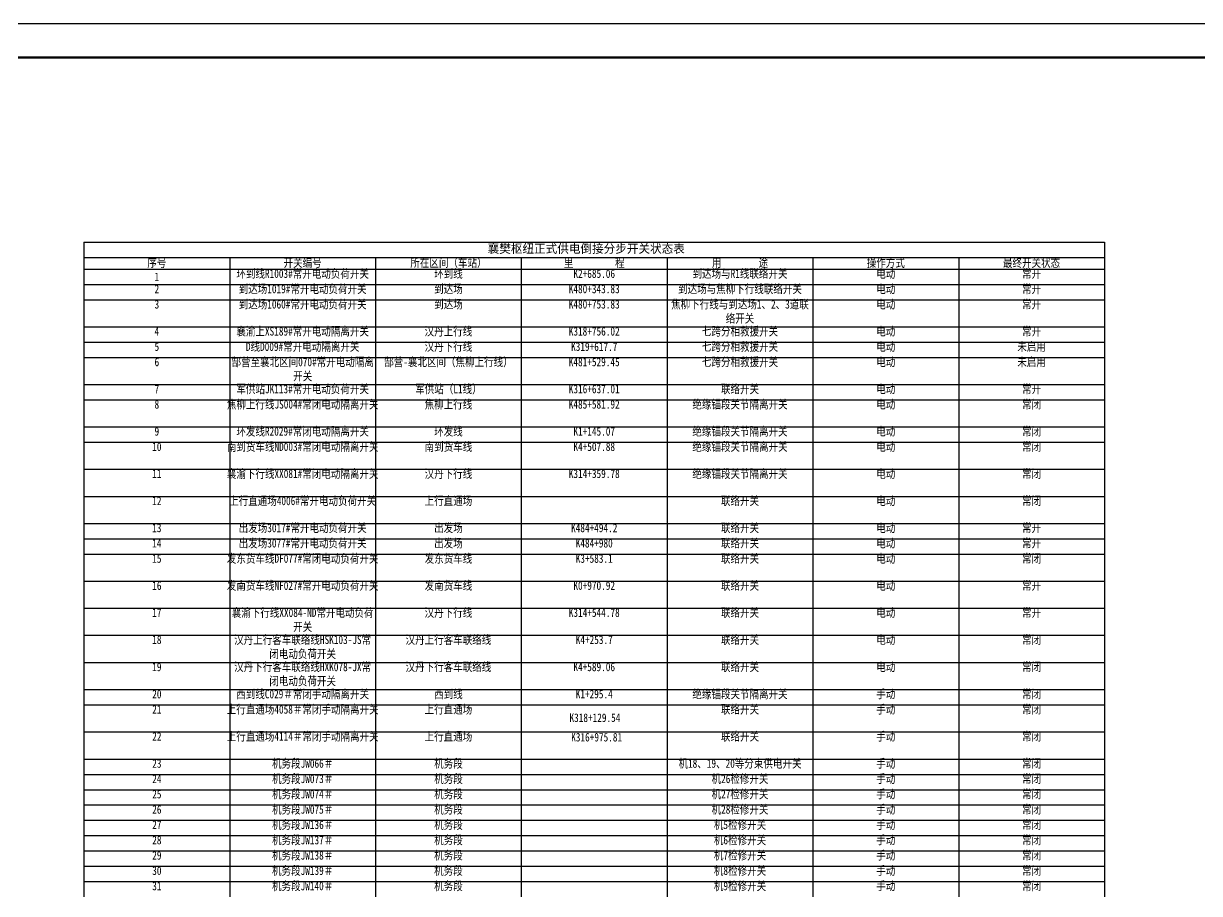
# Model space of a CAD drawing. Extents: x 3783 to 6106, y -2935 to -2515.
# Drawn here: x 5174.1 to 5519.8, y -2770.3 to -2514.7 of the extents above; entities that cross this region are included whole.
import ezdxf

# ---------------------------------------------------------------- set-up
doc = ezdxf.new("R2010")
doc.units = 0
doc.header["$MEASUREMENT"] = 0
doc.layers.get('0').update_dxf_attribs({"linetype": 'CONTINUOUS'})
doc.styles.get("Standard").update_dxf_attribs({"font": 'SimSun.ttf', "width": 0.8, "height": 2.5})

msp = doc.modelspace()

# ---------------------------------------------------------------- linework, layer by layer
at = {"color": 7}
msp.add_line((3782.66, -2514.69), (5829.12, -2514.69), dxfattribs=at)
at = {"color": 5, "lineweight": 50}
msp.add_line((3791.21, -2524.69), (5829.12, -2524.69), dxfattribs=at)
at = {"ltscale": 0.5}
for p, q in [((5191.87, -2578.92), (5234.73, -2578.92)), ((5191.87, -2578.92), (5191.87, -2583.42)), ((5234.73, -2578.92), (5277.59, -2578.92)), ((5277.59, -2578.92), (5320.44, -2578.92)), ((5320.44, -2578.92), (5363.3, -2578.92)), ((5363.3, -2578.92), (5406.16, -2578.92)), ((5406.16, -2578.92), (5449.02, -2578.92)), ((5449.02, -2578.92), (5491.87, -2578.92)), ((5491.87, -2578.92), (5491.87, -2583.42)), ((5191.87, -2583.42), (5234.73, -2583.42)), ((5191.87, -2583.42), (5191.87, -2586.87)), ((5234.73, -2583.42), (5277.59, -2583.42)), ((5234.73, -2583.42), (5234.73, -2586.87)), ((5277.59, -2583.42), (5320.44, -2583.42)), ((5277.59, -2583.42), (5277.59, -2586.87)), ((5320.44, -2583.42), (5363.3, -2583.42)), ((5320.44, -2583.42), (5320.44, -2586.87)), ((5363.3, -2583.42), (5406.16, -2583.42)), ((5363.3, -2583.42), (5363.3, -2586.87)), ((5406.16, -2583.42), (5449.02, -2583.42)), ((5406.16, -2583.42), (5406.16, -2586.87)), ((5449.02, -2583.42), (5491.87, -2583.42)), ((5449.02, -2583.42), (5449.02, -2586.87)), ((5491.87, -2583.42), (5491.87, -2586.87)), ((5491.87, -2583.6), (5491.87, -2591.55)), ((5191.87, -2586.87), (5234.73, -2586.87)), ((5191.87, -2586.87), (5191.87, -2591.37)), ((5234.73, -2586.87), (5277.59, -2586.87)), ((5234.73, -2586.87), (5234.73, -2591.37)), ((5277.59, -2586.87), (5320.44, -2586.87)), ((5277.59, -2586.87), (5277.59, -2591.37)), ((5320.44, -2586.87), (5363.3, -2586.87)), ((5320.44, -2586.87), (5320.44, -2591.37)), ((5363.3, -2586.87), (5406.16, -2586.87)), ((5363.3, -2586.87), (5363.3, -2591.37)), ((5406.16, -2586.87), (5449.02, -2586.87)), ((5406.16, -2586.87), (5406.16, -2591.37)), ((5449.02, -2586.87), (5491.87, -2586.87)), ((5449.02, -2586.87), (5449.02, -2591.37)), ((5491.87, -2586.87), (5491.87, -2591.37)), ((5191.87, -2591.37), (5234.73, -2591.37)), ((5191.87, -2591.37), (5191.87, -2595.87)), ((5234.73, -2591.37), (5277.59, -2591.37)), ((5234.73, -2591.37), (5234.73, -2595.87)), ((5277.59, -2591.37), (5320.44, -2591.37)), ((5277.59, -2591.37), (5277.59, -2595.87)), ((5320.44, -2591.37), (5363.3, -2591.37)), ((5320.44, -2591.37), (5320.44, -2595.87)), ((5363.3, -2591.37), (5406.16, -2591.37)), ((5363.3, -2591.37), (5363.3, -2595.87)), ((5406.16, -2591.37), (5449.02, -2591.37)), ((5406.16, -2591.37), (5406.16, -2595.87)), ((5449.02, -2591.37), (5491.87, -2591.37)), ((5449.02, -2591.37), (5449.02, -2595.87)), ((5491.87, -2591.37), (5491.87, -2595.87)), ((5491.87, -2591.55), (5491.87, -2599.5)), ((5191.87, -2595.87), (5234.73, -2595.87)), ((5191.87, -2595.87), (5191.87, -2603.82)), ((5234.73, -2595.87), (5277.59, -2595.87)), ((5234.73, -2595.87), (5234.73, -2603.82)), ((5277.59, -2595.87), (5320.44, -2595.87)), ((5277.59, -2595.87), (5277.59, -2603.82)), ((5320.44, -2595.87), (5363.3, -2595.87)), ((5320.44, -2595.87), (5320.44, -2603.82)), ((5363.3, -2595.87), (5406.16, -2595.87)), ((5363.3, -2595.87), (5363.3, -2603.82)), ((5406.16, -2595.87), (5449.02, -2595.87)), ((5406.16, -2595.87), (5406.16, -2603.82)), ((5449.02, -2595.87), (5491.87, -2595.87)), ((5449.02, -2595.87), (5449.02, -2603.82)), ((5491.87, -2595.87), (5491.87, -2603.82)), ((5491.87, -2599.5), (5491.87, -2607.46)), ((5191.87, -2603.82), (5234.73, -2603.82)), ((5191.87, -2603.82), (5191.87, -2608.32)), ((5234.73, -2603.82), (5277.59, -2603.82)), ((5234.73, -2603.82), (5234.73, -2608.32)), ((5277.59, -2603.82), (5320.44, -2603.82)), ((5277.59, -2603.82), (5277.59, -2608.32)), ((5320.44, -2603.82), (5363.3, -2603.82)), ((5320.44, -2603.82), (5320.44, -2608.32)), ((5363.3, -2603.82), (5406.16, -2603.82)), ((5363.3, -2603.82), (5363.3, -2608.32)), ((5406.16, -2603.82), (5449.02, -2603.82)), ((5406.16, -2603.82), (5406.16, -2608.32)), ((5449.02, -2603.82), (5491.87, -2603.82)), ((5449.02, -2603.82), (5449.02, -2608.32)), ((5491.87, -2603.82), (5491.87, -2608.32)), ((5191.87, -2608.32), (5234.73, -2608.32)), ((5191.87, -2608.32), (5191.87, -2612.82)), ((5234.73, -2608.32), (5277.59, -2608.32)), ((5234.73, -2608.32), (5234.73, -2612.82)), ((5277.59, -2608.32), (5320.44, -2608.32)), ((5277.59, -2608.32), (5277.59, -2612.82)), ((5320.44, -2608.32), (5363.3, -2608.32)), ((5320.44, -2608.32), (5320.44, -2612.82)), ((5363.3, -2608.32), (5406.16, -2608.32)), ((5363.3, -2608.32), (5363.3, -2612.82)), ((5406.16, -2608.32), (5449.02, -2608.32)), ((5406.16, -2608.32), (5406.16, -2612.82)), ((5449.02, -2608.32), (5491.87, -2608.32)), ((5449.02, -2608.32), (5449.02, -2612.82)), ((5491.87, -2607.46), (5491.87, -2615.41)), ((5491.87, -2608.32), (5491.87, -2612.82)), ((5191.87, -2612.82), (5234.73, -2612.82)), ((5191.87, -2612.82), (5191.87, -2620.77)), ((5234.73, -2612.82), (5277.59, -2612.82)), ((5234.73, -2612.82), (5234.73, -2620.77)), ((5277.59, -2612.82), (5320.44, -2612.82)), ((5277.59, -2612.82), (5277.59, -2620.77)), ((5320.44, -2612.82), (5363.3, -2612.82)), ((5320.44, -2612.82), (5320.44, -2620.77)), ((5363.3, -2612.82), (5406.16, -2612.82)), ((5363.3, -2612.82), (5363.3, -2620.77)), ((5406.16, -2612.82), (5449.02, -2612.82)), ((5406.16, -2612.82), (5406.16, -2620.77)), ((5449.02, -2612.82), (5491.87, -2612.82)), ((5449.02, -2612.82), (5449.02, -2620.77)), ((5491.87, -2612.82), (5491.87, -2620.77)), ((5491.87, -2615.41), (5491.87, -2623.39)), ((5191.87, -2620.77), (5234.73, -2620.77)), ((5191.87, -2620.77), (5191.87, -2625.27)), ((5234.73, -2620.77), (5277.59, -2620.77)), ((5234.73, -2620.77), (5234.73, -2625.27)), ((5277.59, -2620.77), (5320.44, -2620.77)), ((5277.59, -2620.77), (5277.59, -2625.27)), ((5320.44, -2620.77), (5363.3, -2620.77)), ((5320.44, -2620.77), (5320.44, -2625.27)), ((5363.3, -2620.77), (5406.16, -2620.77)), ((5363.3, -2620.77), (5363.3, -2625.27)), ((5406.16, -2620.77), (5449.02, -2620.77)), ((5406.16, -2620.77), (5406.16, -2625.27)), ((5449.02, -2620.77), (5491.87, -2620.77)), ((5449.02, -2620.77), (5449.02, -2625.27)), ((5491.87, -2620.77), (5491.87, -2625.27)), ((5491.87, -2623.39), (5491.87, -2631.37)), ((5191.87, -2625.27), (5234.73, -2625.27)), ((5191.87, -2625.27), (5191.87, -2633.22)), ((5234.73, -2625.27), (5277.59, -2625.27)), ((5234.73, -2625.27), (5234.73, -2633.22)), ((5277.59, -2625.27), (5320.44, -2625.27)), ((5277.59, -2625.27), (5277.59, -2633.22)), ((5320.44, -2625.27), (5363.3, -2625.27)), ((5320.44, -2625.27), (5320.44, -2633.22)), ((5363.3, -2625.27), (5406.16, -2625.27)), ((5363.3, -2625.27), (5363.3, -2633.22)), ((5406.16, -2625.27), (5449.02, -2625.27)), ((5406.16, -2625.27), (5406.16, -2633.22)), ((5449.02, -2625.27), (5491.87, -2625.27)), ((5449.02, -2625.27), (5449.02, -2633.22)), ((5491.87, -2625.27), (5491.87, -2633.22)), ((5191.87, -2633.22), (5234.73, -2633.22)), ((5191.87, -2633.22), (5191.87, -2637.72)), ((5234.73, -2633.22), (5277.59, -2633.22)), ((5234.73, -2633.22), (5234.73, -2637.72)), ((5277.59, -2633.22), (5320.44, -2633.22)), ((5277.59, -2633.22), (5277.59, -2637.72)), ((5320.44, -2633.22), (5363.3, -2633.22)), ((5320.44, -2633.22), (5320.44, -2637.72)), ((5363.3, -2633.22), (5406.16, -2633.22)), ((5363.3, -2633.22), (5363.3, -2637.72)), ((5406.16, -2633.22), (5449.02, -2633.22)), ((5406.16, -2633.22), (5406.16, -2637.72)), ((5449.02, -2633.22), (5491.87, -2633.22)), ((5449.02, -2633.22), (5449.02, -2637.72)), ((5491.87, -2631.37), (5491.87, -2635.87)), ((5491.87, -2633.22), (5491.87, -2637.72)), ((5491.87, -2635.87), (5491.87, -2640.37)), ((5191.87, -2637.72), (5234.73, -2637.72)), ((5191.87, -2637.72), (5191.87, -2645.67)), ((5234.73, -2637.72), (5277.59, -2637.72)), ((5234.73, -2637.72), (5234.73, -2645.67)), ((5277.59, -2637.72), (5320.44, -2637.72)), ((5277.59, -2637.72), (5277.59, -2645.67)), ((5320.44, -2637.72), (5363.3, -2637.72)), ((5320.44, -2637.72), (5320.44, -2645.67)), ((5363.3, -2637.72), (5406.16, -2637.72)), ((5363.3, -2637.72), (5363.3, -2645.67)), ((5406.16, -2637.72), (5449.02, -2637.72)), ((5406.16, -2637.72), (5406.16, -2645.67)), ((5449.02, -2637.72), (5491.87, -2637.72)), ((5449.02, -2637.72), (5449.02, -2645.67)), ((5491.87, -2637.72), (5491.87, -2645.67)), ((5491.87, -2640.37), (5491.87, -2644.87)), ((5191.87, -2645.67), (5234.73, -2645.67)), ((5191.87, -2645.67), (5191.87, -2653.63)), ((5234.73, -2645.67), (5277.59, -2645.67)), ((5234.73, -2645.67), (5234.73, -2653.63)), ((5277.59, -2645.67), (5320.44, -2645.67)), ((5277.59, -2645.67), (5277.59, -2653.63)), ((5320.44, -2645.67), (5363.3, -2645.67)), ((5320.44, -2645.67), (5320.44, -2653.63)), ((5363.3, -2645.67), (5406.16, -2645.67)), ((5363.3, -2645.67), (5363.3, -2653.63)), ((5406.16, -2645.67), (5449.02, -2645.67)), ((5406.16, -2645.67), (5406.16, -2653.63)), ((5449.02, -2645.67), (5491.87, -2645.67)), ((5449.02, -2645.67), (5449.02, -2653.63)), ((5491.87, -2644.87), (5491.87, -2652.82)), ((5491.87, -2645.67), (5491.87, -2653.63)), ((5191.87, -2653.63), (5234.73, -2653.63)), ((5191.87, -2653.63), (5191.87, -2661.58)), ((5234.73, -2653.63), (5277.59, -2653.63)), ((5234.73, -2653.63), (5234.73, -2661.58)), ((5277.59, -2653.63), (5320.44, -2653.63)), ((5277.59, -2653.63), (5277.59, -2661.58)), ((5320.44, -2653.63), (5363.3, -2653.63)), ((5320.44, -2653.63), (5320.44, -2661.58)), ((5363.3, -2653.63), (5406.16, -2653.63)), ((5363.3, -2653.63), (5363.3, -2661.58)), ((5406.16, -2653.63), (5449.02, -2653.63)), ((5406.16, -2653.63), (5406.16, -2661.58)), ((5449.02, -2653.63), (5491.87, -2653.63)), ((5449.02, -2653.63), (5449.02, -2661.58)), ((5491.87, -2652.82), (5491.87, -2660.77)), ((5491.87, -2653.63), (5491.87, -2661.58)), ((5191.87, -2661.58), (5234.73, -2661.58)), ((5191.87, -2661.58), (5191.87, -2666.08)), ((5234.73, -2661.58), (5277.59, -2661.58)), ((5234.73, -2661.58), (5234.73, -2666.08)), ((5277.59, -2661.58), (5320.44, -2661.58)), ((5277.59, -2661.58), (5277.59, -2666.08)), ((5320.44, -2661.58), (5363.3, -2661.58)), ((5320.44, -2661.58), (5320.44, -2666.08)), ((5363.3, -2661.58), (5406.16, -2661.58)), ((5363.3, -2661.58), (5363.3, -2666.08)), ((5406.16, -2661.58), (5449.02, -2661.58)), ((5406.16, -2661.58), (5406.16, -2666.08)), ((5449.02, -2661.58), (5491.87, -2661.58)), ((5449.02, -2661.58), (5449.02, -2666.08)), ((5491.87, -2660.77), (5491.87, -2668.77)), ((5491.87, -2661.58), (5491.87, -2666.08)), ((5191.87, -2666.08), (5234.73, -2666.08)), ((5191.87, -2666.08), (5191.87, -2670.58)), ((5234.73, -2666.08), (5277.59, -2666.08)), ((5234.73, -2666.08), (5234.73, -2670.58)), ((5277.59, -2666.08), (5320.44, -2666.08)), ((5277.59, -2666.08), (5277.59, -2670.58)), ((5320.44, -2666.08), (5363.3, -2666.08)), ((5320.44, -2666.08), (5320.44, -2670.58)), ((5363.3, -2666.08), (5406.16, -2666.08)), ((5363.3, -2666.08), (5363.3, -2670.58)), ((5406.16, -2666.08), (5449.02, -2666.08)), ((5406.16, -2666.08), (5406.16, -2670.58)), ((5449.02, -2666.08), (5491.87, -2666.08)), ((5449.02, -2666.08), (5449.02, -2670.58)), ((5491.87, -2666.08), (5491.87, -2670.58)), ((5491.87, -2668.77), (5491.87, -2673.27)), ((5191.87, -2670.58), (5234.73, -2670.58)), ((5191.87, -2670.58), (5191.87, -2678.53)), ((5234.73, -2670.58), (5277.59, -2670.58)), ((5234.73, -2670.58), (5234.73, -2678.53)), ((5277.59, -2670.58), (5320.44, -2670.58)), ((5277.59, -2670.58), (5277.59, -2678.53)), ((5320.44, -2670.58), (5363.3, -2670.58)), ((5320.44, -2670.58), (5320.44, -2678.53)), ((5363.3, -2670.58), (5406.16, -2670.58)), ((5363.3, -2670.58), (5363.3, -2678.53)), ((5406.16, -2670.58), (5449.02, -2670.58)), ((5406.16, -2670.58), (5406.16, -2678.53)), ((5449.02, -2670.58), (5491.87, -2670.58)), ((5449.02, -2670.58), (5449.02, -2678.53)), ((5491.87, -2670.58), (5491.87, -2678.53)), ((5491.87, -2673.27), (5491.87, -2677.76)), ((5191.87, -2678.53), (5234.73, -2678.53)), ((5191.87, -2678.53), (5191.87, -2686.48)), ((5234.73, -2678.53), (5277.59, -2678.53)), ((5234.73, -2678.53), (5234.73, -2686.48)), ((5277.59, -2678.53), (5320.44, -2678.53)), ((5277.59, -2678.53), (5277.59, -2686.48)), ((5320.44, -2678.53), (5363.3, -2678.53)), ((5320.44, -2678.53), (5320.44, -2686.48)), ((5363.3, -2678.53), (5406.16, -2678.53)), ((5363.3, -2678.53), (5363.3, -2686.48)), ((5406.16, -2678.53), (5449.02, -2678.53)), ((5406.16, -2678.53), (5406.16, -2686.48)), ((5449.02, -2678.53), (5491.87, -2678.53)), ((5449.02, -2678.53), (5449.02, -2686.48)), ((5491.87, -2677.76), (5491.87, -2685.72)), ((5491.87, -2678.53), (5491.87, -2686.48)), ((5491.87, -2685.72), (5491.87, -2690.22)), ((5191.87, -2686.48), (5234.73, -2686.48)), ((5191.87, -2686.48), (5191.87, -2694.44)), ((5234.73, -2686.48), (5277.59, -2686.48)), ((5234.73, -2686.48), (5234.73, -2694.44)), ((5277.59, -2686.48), (5320.44, -2686.48)), ((5277.59, -2686.48), (5277.59, -2694.44)), ((5320.44, -2686.48), (5363.3, -2686.48)), ((5320.44, -2686.48), (5320.44, -2694.44)), ((5363.3, -2686.48), (5406.16, -2686.48)), ((5363.3, -2686.48), (5363.3, -2694.44)), ((5406.16, -2686.48), (5449.02, -2686.48)), ((5406.16, -2686.48), (5406.16, -2694.44)), ((5449.02, -2686.48), (5491.87, -2686.48)), ((5449.02, -2686.48), (5449.02, -2694.44)), ((5491.87, -2686.48), (5491.87, -2694.44)), ((5491.87, -2690.22), (5491.87, -2698.11)), ((5191.87, -2694.44), (5234.73, -2694.44)), ((5191.87, -2694.44), (5191.87, -2702.42)), ((5234.73, -2694.44), (5277.59, -2694.44)), ((5234.73, -2694.44), (5234.73, -2702.42)), ((5277.59, -2694.44), (5320.44, -2694.44)), ((5277.59, -2694.44), (5277.59, -2702.42)), ((5320.44, -2694.44), (5363.3, -2694.44)), ((5320.44, -2694.44), (5320.44, -2702.42)), ((5363.3, -2694.44), (5406.16, -2694.44)), ((5363.3, -2694.44), (5363.3, -2702.42)), ((5406.16, -2694.44), (5449.02, -2694.44)), ((5406.16, -2694.44), (5406.16, -2702.42)), ((5449.02, -2694.44), (5491.87, -2694.44)), ((5449.02, -2694.44), (5449.02, -2702.42)), ((5491.87, -2694.44), (5491.87, -2702.42)), ((5491.87, -2698.11), (5491.87, -2706.01)), ((5191.87, -2702.42), (5234.73, -2702.42)), ((5191.87, -2702.42), (5191.87, -2710.4)), ((5234.73, -2702.42), (5277.59, -2702.42)), ((5234.73, -2702.42), (5234.73, -2710.4)), ((5277.59, -2702.42), (5320.44, -2702.42)), ((5277.59, -2702.42), (5277.59, -2710.4)), ((5320.44, -2702.42), (5363.3, -2702.42)), ((5320.44, -2702.42), (5320.44, -2710.4)), ((5363.3, -2702.42), (5406.16, -2702.42)), ((5363.3, -2702.42), (5363.3, -2710.4)), ((5406.16, -2702.42), (5449.02, -2702.42)), ((5406.16, -2702.42), (5406.16, -2710.4)), ((5449.02, -2702.42), (5491.87, -2702.42)), ((5449.02, -2702.42), (5449.02, -2710.4)), ((5491.87, -2702.42), (5491.87, -2710.4)), ((5491.87, -2706.01), (5491.87, -2710.51)), ((5191.87, -2710.4), (5234.73, -2710.4)), ((5191.87, -2710.4), (5191.87, -2714.9)), ((5234.73, -2710.4), (5277.59, -2710.4)), ((5234.73, -2710.4), (5234.73, -2714.9)), ((5277.59, -2710.4), (5320.44, -2710.4)), ((5277.59, -2710.4), (5277.59, -2714.9)), ((5320.44, -2710.4), (5363.3, -2710.4)), ((5320.44, -2710.4), (5320.44, -2714.9)), ((5363.3, -2710.4), (5406.16, -2710.4)), ((5363.3, -2710.4), (5363.3, -2714.9)), ((5406.16, -2710.4), (5449.02, -2710.4)), ((5406.16, -2710.4), (5406.16, -2714.9)), ((5449.02, -2710.4), (5491.87, -2710.4)), ((5449.02, -2710.4), (5449.02, -2714.9)), ((5491.87, -2710.4), (5491.87, -2714.9)), ((5491.87, -2710.51), (5491.87, -2715.01)), ((5191.87, -2714.9), (5234.73, -2714.9)), ((5191.87, -2714.9), (5191.87, -2722.85)), ((5234.73, -2714.9), (5277.59, -2714.9)), ((5234.73, -2714.9), (5234.73, -2722.85)), ((5277.59, -2714.9), (5320.44, -2714.9)), ((5277.59, -2714.9), (5277.59, -2722.85)), ((5320.44, -2714.9), (5363.3, -2714.9)), ((5320.44, -2714.9), (5320.44, -2722.85)), ((5363.3, -2714.9), (5406.16, -2714.9)), ((5363.3, -2714.9), (5363.3, -2722.85)), ((5406.16, -2714.9), (5449.02, -2714.9)), ((5406.16, -2714.9), (5406.16, -2722.85)), ((5449.02, -2714.9), (5491.87, -2714.9)), ((5449.02, -2714.9), (5449.02, -2722.85)), ((5491.87, -2714.9), (5491.87, -2722.85)), ((5491.87, -2715.01), (5491.87, -2719.51)), ((5491.87, -2719.51), (5491.87, -2724)), ((5191.87, -2722.85), (5234.73, -2722.85)), ((5191.87, -2722.85), (5191.87, -2730.8)), ((5234.73, -2722.85), (5277.59, -2722.85)), ((5234.73, -2722.85), (5234.73, -2730.8)), ((5277.59, -2722.85), (5320.44, -2722.85)), ((5277.59, -2722.85), (5277.59, -2730.8)), ((5320.44, -2722.85), (5363.3, -2722.85)), ((5320.44, -2722.85), (5320.44, -2730.8)), ((5363.3, -2722.85), (5406.16, -2722.85)), ((5363.3, -2722.85), (5363.3, -2730.8)), ((5406.16, -2722.85), (5449.02, -2722.85)), ((5406.16, -2722.85), (5406.16, -2730.8)), ((5449.02, -2722.85), (5491.87, -2722.85)), ((5449.02, -2722.85), (5449.02, -2730.8)), ((5491.87, -2722.85), (5491.87, -2730.8)), ((5491.87, -2724), (5491.87, -2731.9)), ((5191.87, -2730.8), (5234.73, -2730.8)), ((5191.87, -2730.8), (5191.87, -2735.3)), ((5234.73, -2730.8), (5277.59, -2730.8)), ((5234.73, -2730.8), (5234.73, -2735.3)), ((5277.59, -2730.8), (5320.44, -2730.8)), ((5277.59, -2730.8), (5277.59, -2735.3)), ((5320.44, -2730.8), (5363.3, -2730.8)), ((5320.44, -2730.8), (5320.44, -2735.3)), ((5363.3, -2730.8), (5406.16, -2730.8)), ((5363.3, -2730.8), (5363.3, -2735.3)), ((5406.16, -2730.8), (5449.02, -2730.8)), ((5406.16, -2730.8), (5406.16, -2735.3)), ((5449.02, -2730.8), (5491.87, -2730.8)), ((5449.02, -2730.8), (5449.02, -2735.3)), ((5491.87, -2730.8), (5491.87, -2735.3)), ((5491.87, -2731.9), (5491.87, -2739.8)), ((5191.87, -2735.3), (5234.73, -2735.3)), ((5191.87, -2735.3), (5191.87, -2739.8)), ((5234.73, -2735.3), (5277.59, -2735.3)), ((5234.73, -2735.3), (5234.73, -2739.8)), ((5277.59, -2735.3), (5320.44, -2735.3)), ((5277.59, -2735.3), (5277.59, -2739.8)), ((5320.44, -2735.3), (5363.3, -2735.3)), ((5320.44, -2735.3), (5320.44, -2739.8)), ((5363.3, -2735.3), (5406.16, -2735.3)), ((5363.3, -2735.3), (5363.3, -2739.8)), ((5406.16, -2735.3), (5449.02, -2735.3)), ((5406.16, -2735.3), (5406.16, -2739.8)), ((5449.02, -2735.3), (5491.87, -2735.3)), ((5449.02, -2735.3), (5449.02, -2739.8)), ((5491.87, -2735.3), (5491.87, -2739.8)), ((5191.87, -2739.8), (5234.73, -2739.8)), ((5191.87, -2739.8), (5191.87, -2744.3)), ((5234.73, -2739.8), (5277.59, -2739.8)), ((5234.73, -2739.8), (5234.73, -2744.3)), ((5277.59, -2739.8), (5320.44, -2739.8)), ((5277.59, -2739.8), (5277.59, -2744.3)), ((5320.44, -2739.8), (5363.3, -2739.8)), ((5320.44, -2739.8), (5320.44, -2744.3)), ((5363.3, -2739.8), (5406.16, -2739.8)), ((5363.3, -2739.8), (5363.3, -2744.3)), ((5406.16, -2739.8), (5449.02, -2739.8)), ((5406.16, -2739.8), (5406.16, -2744.3)), ((5449.02, -2739.8), (5491.87, -2739.8)), ((5449.02, -2739.8), (5449.02, -2744.3)), ((5491.87, -2739.8), (5491.87, -2744.3)), ((5491.87, -2739.8), (5491.87, -2744.3)), ((5191.87, -2744.3), (5234.73, -2744.3)), ((5191.87, -2744.3), (5191.87, -2748.8)), ((5234.73, -2744.3), (5277.59, -2744.3)), ((5234.73, -2744.3), (5234.73, -2748.8)), ((5277.59, -2744.3), (5320.44, -2744.3)), ((5277.59, -2744.3), (5277.59, -2748.8)), ((5320.44, -2744.3), (5363.3, -2744.3)), ((5320.44, -2744.3), (5320.44, -2748.8)), ((5363.3, -2744.3), (5406.16, -2744.3)), ((5363.3, -2744.3), (5363.3, -2748.8)), ((5406.16, -2744.3), (5449.02, -2744.3)), ((5406.16, -2744.3), (5406.16, -2748.8)), ((5449.02, -2744.3), (5491.87, -2744.3)), ((5449.02, -2744.3), (5449.02, -2748.8)), ((5491.87, -2744.3), (5491.87, -2748.8)), ((5491.87, -2744.3), (5491.87, -2748.8)), ((5191.87, -2748.8), (5234.73, -2748.8)), ((5191.87, -2748.8), (5191.87, -2753.3)), ((5234.73, -2748.8), (5277.59, -2748.8)), ((5234.73, -2748.8), (5234.73, -2753.3)), ((5277.59, -2748.8), (5320.44, -2748.8)), ((5277.59, -2748.8), (5277.59, -2753.3)), ((5320.44, -2748.8), (5363.3, -2748.8)), ((5320.44, -2748.8), (5320.44, -2753.3)), ((5363.3, -2748.8), (5406.16, -2748.8)), ((5363.3, -2748.8), (5363.3, -2753.3)), ((5406.16, -2748.8), (5449.02, -2748.8)), ((5406.16, -2748.8), (5406.16, -2753.3)), ((5449.02, -2748.8), (5491.87, -2748.8)), ((5449.02, -2748.8), (5449.02, -2753.3)), ((5491.87, -2748.8), (5491.87, -2753.3)), ((5491.87, -2748.8), (5491.87, -2753.3)), ((5191.87, -2753.3), (5234.73, -2753.3)), ((5191.87, -2753.3), (5191.87, -2757.79)), ((5234.73, -2753.3), (5277.59, -2753.3)), ((5234.73, -2753.3), (5234.73, -2757.79)), ((5277.59, -2753.3), (5320.44, -2753.3)), ((5277.59, -2753.3), (5277.59, -2757.79)), ((5320.44, -2753.3), (5363.3, -2753.3)), ((5320.44, -2753.3), (5320.44, -2757.79)), ((5363.3, -2753.3), (5406.16, -2753.3)), ((5363.3, -2753.3), (5363.3, -2757.79)), ((5406.16, -2753.3), (5449.02, -2753.3)), ((5406.16, -2753.3), (5406.16, -2757.79)), ((5449.02, -2753.3), (5491.87, -2753.3)), ((5449.02, -2753.3), (5449.02, -2757.79)), ((5491.87, -2753.3), (5491.87, -2757.79)), ((5491.87, -2753.3), (5491.87, -2757.79)), ((5191.87, -2757.79), (5234.73, -2757.79)), ((5191.87, -2757.79), (5191.87, -2762.29)), ((5234.73, -2757.79), (5277.59, -2757.79)), ((5234.73, -2757.79), (5234.73, -2762.29)), ((5277.59, -2757.79), (5320.44, -2757.79)), ((5277.59, -2757.79), (5277.59, -2762.29)), ((5320.44, -2757.79), (5363.3, -2757.79)), ((5320.44, -2757.79), (5320.44, -2762.29)), ((5363.3, -2757.79), (5406.16, -2757.79)), ((5363.3, -2757.79), (5363.3, -2762.29)), ((5406.16, -2757.79), (5449.02, -2757.79)), ((5406.16, -2757.79), (5406.16, -2762.29)), ((5449.02, -2757.79), (5491.87, -2757.79)), ((5449.02, -2757.79), (5449.02, -2762.29)), ((5491.87, -2757.79), (5491.87, -2762.29)), ((5491.87, -2757.79), (5491.87, -2762.29)), ((5191.87, -2762.29), (5234.73, -2762.29)), ((5191.87, -2762.29), (5191.87, -2766.79)), ((5234.73, -2762.29), (5277.59, -2762.29)), ((5234.73, -2762.29), (5234.73, -2766.79)), ((5277.59, -2762.29), (5320.44, -2762.29)), ((5277.59, -2762.29), (5277.59, -2766.79)), ((5320.44, -2762.29), (5363.3, -2762.29)), ((5320.44, -2762.29), (5320.44, -2766.79)), ((5363.3, -2762.29), (5406.16, -2762.29)), ((5363.3, -2762.29), (5363.3, -2766.79)), ((5406.16, -2762.29), (5449.02, -2762.29)), ((5406.16, -2762.29), (5406.16, -2766.79)), ((5449.02, -2762.29), (5491.87, -2762.29)), ((5449.02, -2762.29), (5449.02, -2766.79)), ((5491.87, -2762.29), (5491.87, -2766.79)), ((5491.87, -2762.29), (5491.87, -2766.79)), ((5191.87, -2766.79), (5234.73, -2766.79)), ((5191.87, -2766.79), (5191.87, -2771.29)), ((5234.73, -2766.79), (5277.59, -2766.79)), ((5234.73, -2766.79), (5234.73, -2771.29)), ((5277.59, -2766.79), (5320.44, -2766.79)), ((5277.59, -2766.79), (5277.59, -2771.29)), ((5320.44, -2766.79), (5363.3, -2766.79)), ((5320.44, -2766.79), (5320.44, -2771.29)), ((5363.3, -2766.79), (5406.16, -2766.79)), ((5363.3, -2766.79), (5363.3, -2771.29)), ((5406.16, -2766.79), (5449.02, -2766.79)), ((5406.16, -2766.79), (5406.16, -2771.29)), ((5449.02, -2766.79), (5491.87, -2766.79)), ((5449.02, -2766.79), (5449.02, -2771.29)), ((5491.87, -2766.79), (5491.87, -2771.29))]:
    msp.add_line(p, q, dxfattribs=at)

# ---------------------------------------------------------------- texts
msp.add_text('襄樊枢纽正式供电倒接分步开关状态表', height=2.5, dxfattribs=at).set_placement((5310.55, -2582.1))
at = {"ltscale": 0.5, "char_height": 2.5, "width": 42.7371}
for s, insert, attachment_point in [('序号', (5213.3, -2585.14), 5), ('开关编号', (5256.16, -2585.14), 5), ('所在区间（车站）', (5299.02, -2585.14), 5), ('里         程', (5341.87, -2585.14), 5), ('用        途', (5384.73, -2585.14), 5), ('操作方式', (5427.59, -2585.14), 5), ('最终开关状态', (5470.44, -2585.14), 5), ('1', (5213.3, -2589.12), 5), ('环到线R1003#常开电动负荷开关^M^J', (5256.16, -2586.93), 2), ('环到线^M^J', (5299.02, -2586.93), 2), ('K2+685.06', (5341.87, -2586.93), 2), ('到达场与R1线联络开关^M^J', (5384.73, -2586.93), 2), ('电动^M^J', (5427.59, -2586.93), 2), ('常开^M^J', (5470.44, -2586.93), 2), ('2', (5213.3, -2591.43), 2), ('到达场1019#常开电动负荷开关^M^J', (5256.16, -2591.43), 2), ('到达场^M^J', (5299.02, -2591.43), 2), ('K480+343.83', (5341.87, -2591.43), 2), ('到达场与焦柳下行线联络开关^M^J', (5384.73, -2591.43), 2), ('电动^M^J', (5427.59, -2591.43), 2), ('常开^M^J', (5470.44, -2591.43), 2), ('3', (5213.3, -2595.93), 2), ('到达场1060#常开电动负荷开关^M^J', (5256.16, -2595.93), 2), ('到达场^M^J', (5299.02, -2595.93), 2), ('K480+753.83', (5341.87, -2595.93), 2), ('焦柳下行线与到达场1、2、3道联络开关^M^J', (5384.73, -2595.93), 2), ('电动^M^J', (5427.59, -2595.93), 2), ('常开^M^J', (5470.44, -2595.93), 2), ('4', (5213.3, -2603.88), 2), ('襄渝上XS189#常开电动隔离开关^M^J', (5256.16, -2603.88), 2), ('汉丹上行线^M^J', (5299.02, -2603.88), 2), ('K318+756.02^M^J', (5341.87, -2603.88), 2), ('七跨分相救援开关^M^J', (5384.73, -2603.88), 2), ('电动^M^J', (5427.59, -2603.88), 2), ('常开^M^J', (5470.44, -2603.88), 2), ('5', (5213.3, -2608.38), 2), ('D线D009#常开电动隔离开关^M^J', (5256.16, -2608.38), 2), ('汉丹下行线^M^J', (5299.02, -2608.38), 2), ('K319+617.7^M^J', (5341.87, -2608.38), 2), ('七跨分相救援开关^M^J', (5384.73, -2608.38), 2), ('电动^M^J', (5427.59, -2608.38), 2), ('未启用^M^J', (5470.44, -2608.38), 2), ('6', (5213.3, -2612.88), 2), ('郜营至襄北区间070#常开电动隔离开关^M^J', (5256.16, -2612.88), 2), ('郜营-襄北区间（焦柳上行线）', (5299.02, -2612.88), 2), ('K481+529.45^M^J', (5341.87, -2612.88), 2), ('七跨分相救援开关^M^J', (5384.73, -2612.88), 2), ('电动^M^J', (5427.59, -2612.88), 2), ('未启用^M^J', (5470.44, -2612.88), 2), ('7', (5213.3, -2620.83), 2), ('军供站JK113#常开电动负荷开关^M^J', (5256.16, -2620.83), 2), ('军供站（L1线）^M^J', (5299.02, -2620.83), 2), ('K316+637.01', (5341.87, -2620.83), 2), ('联络开关^M^J', (5384.73, -2620.83), 2), ('电动^M^J', (5427.59, -2620.83), 2), ('常开^M^J', (5470.44, -2620.83), 2), ('8', (5213.3, -2625.33), 2), ('焦柳上行线JS004#常闭电动隔离开关^M^J', (5256.16, -2625.33), 2), ('焦柳上行线^M^J', (5299.02, -2625.33), 2), ('K485+581.92^M^J', (5341.87, -2625.33), 2), ('绝缘锚段关节隔离开关^M^J', (5384.73, -2625.33), 2), ('电动^M^J', (5427.59, -2625.33), 2), ('常闭^M^J', (5470.44, -2625.33), 2), ('9', (5213.3, -2633.28), 2), ('环发线R2029#常闭电动隔离开关^M^J', (5256.16, -2633.28), 2), ('环发线^M^J', (5299.02, -2633.28), 2), ('K1+145.07^M^J', (5341.87, -2633.28), 2), ('绝缘锚段关节隔离开关^M^J', (5384.73, -2633.28), 2), ('电动^M^J', (5427.59, -2633.28), 2), ('常闭^M^J', (5470.44, -2633.28), 2), ('南到货车线ND003#常闭电动隔离开关^M^J', (5256.16, -2637.78), 2), ('南到货车线^M^J', (5299.02, -2637.78), 2), ('绝缘锚段关节隔离开关^M^J', (5384.73, -2637.78), 2), ('电动^M^J', (5427.59, -2637.78), 2), ('常闭^M^J', (5470.44, -2637.78), 2), ('10', (5213.3, -2637.78), 2), ('K4+507.88^M^J', (5341.87, -2637.78), 2), ('11', (5213.3, -2645.73), 2), ('襄渝下行线XX081#常闭电动隔离开关^M^J', (5256.16, -2645.73), 2), ('汉丹下行线^M^J', (5299.02, -2645.73), 2), ('K314+359.78^M^J', (5341.87, -2645.73), 2), ('绝缘锚段关节隔离开关^M^J', (5384.73, -2645.73), 2), ('电动^M^J', (5427.59, -2645.73), 2), ('常闭^M^J', (5470.44, -2645.73), 2), ('12', (5213.3, -2653.69), 2), ('上行直通场4006#常开电动负荷开关^M^J', (5256.16, -2653.69), 2), ('上行直通场^M^J', (5299.02, -2653.69), 2), ('联络开关^M^J', (5384.73, -2653.69), 2), ('电动^M^J', (5427.59, -2653.69), 2), ('常闭^M^J', (5470.44, -2653.69), 2), ('13', (5213.3, -2661.64), 2), ('出发场3017#常开电动负荷开关^M^J', (5256.16, -2661.64), 2), ('出发场^M^J', (5299.02, -2661.64), 2), ('K484+494.2', (5341.87, -2661.64), 2), ('联络开关^M^J', (5384.73, -2661.64), 2), ('电动^M^J', (5427.59, -2661.64), 2), ('常开^M^J', (5470.44, -2661.64), 2), ('14', (5213.3, -2666.14), 2), ('出发场3077#常开电动负荷开关^M^J', (5256.16, -2666.14), 2), ('出发场^M^J', (5299.02, -2666.14), 2), ('K484+980', (5341.87, -2666.14), 2), ('联络开关^M^J', (5384.73, -2666.14), 2), ('电动^M^J', (5427.59, -2666.14), 2), ('常开^M^J', (5470.44, -2666.14), 2), ('15', (5213.3, -2670.64), 2), ('发东货车线DF077#常闭电动负荷开关^M^J', (5256.16, -2670.64), 2), ('发东货车线^M^J', (5299.02, -2670.64), 2), ('K3+583.1^M^J', (5341.87, -2670.64), 2), ('联络开关^M^J', (5384.73, -2670.64), 2), ('电动^M^J', (5427.59, -2670.64), 2), ('常闭^M^J', (5470.44, -2670.64), 2), ('16', (5213.3, -2678.59), 2), ('发南货车线NF027#常开电动负荷开关^M^J', (5256.16, -2678.59), 2), ('发南货车线^M^J', (5299.02, -2678.59), 2), ('K0+970.92^M^J', (5341.87, -2678.59), 2), ('联络开关^M^J', (5384.73, -2678.59), 2), ('电动^M^J', (5427.59, -2678.59), 2), ('常开^M^J', (5470.44, -2678.59), 2), ('17', (5213.3, -2686.54), 2), ('襄渝下行线XX084-ND常开电动负荷开关^M^J', (5256.16, -2686.54), 2), ('汉丹下行线^M^J', (5299.02, -2686.54), 2), ('K314+544.78^M^J', (5341.87, -2686.54), 2), ('联络开关^M^J', (5384.73, -2686.54), 2), ('电动^M^J', (5427.59, -2686.54), 2), ('常开^M^J', (5470.44, -2686.54), 2), ('18', (5213.3, -2694.5), 2), ('汉丹上行客车联络线HSK103-JS常闭电动负荷开关^M^J', (5256.16, -2694.5), 2), ('汉丹上行客车联络线^M^J', (5299.02, -2694.5), 2), ('K4+253.7^M^J', (5341.87, -2694.5), 2), ('联络开关^M^J', (5384.73, -2694.5), 2), ('电动^M^J', (5427.59, -2694.5), 2), ('常闭^M^J', (5470.44, -2694.5), 2), ('19', (5213.3, -2702.48), 2), ('汉丹下行客车联络线HXK078-JX常闭电动负荷开关^M^J', (5256.16, -2702.48), 2), ('汉丹下行客车联络线^M^J', (5299.02, -2702.48), 2), ('K4+589.06^M^J', (5341.87, -2702.48), 2), ('联络开关^M^J', (5384.73, -2702.48), 2), ('电动^M^J', (5427.59, -2702.48), 2), ('常闭^M^J', (5470.44, -2702.48), 2), ('西到线C029＃常闭手动隔离开关^M^J', (5256.16, -2710.46), 2), ('西到线^M^J', (5299.02, -2710.46), 2), ('绝缘锚段关节隔离开关^M^J', (5384.73, -2710.46), 2), ('手动^M^J', (5427.59, -2710.46), 2), ('常闭^M^J', (5470.44, -2710.46), 2), ('20', (5213.3, -2710.46), 2), ('K1+295.4', (5341.87, -2710.46), 2), ('21', (5213.3, -2714.96), 2), ('上行直通场4058＃常闭手动隔离开关^M^J', (5256.16, -2714.96), 2), ('上行直通场^M^J', (5299.02, -2714.96), 2), ('联络开关^M^J', (5384.73, -2714.96), 2), ('手动^M^J', (5427.59, -2714.96), 2), ('常闭^M^J', (5470.44, -2714.96), 2), ('K318+129.54', (5342.08, -2717.41), 2), ('22', (5213.3, -2722.91), 2), ('上行直通场4114＃常闭手动隔离开关^M^J', (5256.16, -2722.91), 2), ('上行直通场^M^J', (5299.02, -2722.91), 2), ('K316+975.81', (5342.59, -2723.13), 2), ('联络开关^M^J', (5384.73, -2722.91), 2), ('手动^M^J', (5427.59, -2722.91), 2), ('常闭^M^J', (5470.44, -2722.91), 2), ('23', (5213.3, -2730.86), 2), ('机务段JW066＃', (5256.16, -2730.86), 2), ('机务段^M^J', (5299.02, -2730.86), 2), ('机18、19、20等分束供电开关^M^J', (5384.73, -2730.86), 2), ('手动^M^J', (5427.59, -2730.86), 2), ('常闭^M^J', (5470.44, -2730.86), 2), ('24', (5213.3, -2735.36), 2), ('机务段JW073＃', (5256.16, -2735.36), 2), ('机务段^M^J', (5299.02, -2735.36), 2), ('机26检修开关^M^J', (5384.73, -2735.36), 2), ('手动^M^J', (5427.59, -2735.36), 2), ('常闭^M^J', (5470.44, -2735.36), 2), ('25', (5213.3, -2739.86), 2), ('机务段JW074＃', (5256.16, -2739.86), 2), ('机务段^M^J', (5299.02, -2739.86), 2), ('机27检修开关^M^J', (5384.73, -2739.86), 2), ('手动^M^J', (5427.59, -2739.86), 2), ('常闭^M^J', (5470.44, -2739.86), 2), ('26', (5213.3, -2744.36), 2), ('机务段JW075＃', (5256.16, -2744.36), 2), ('机务段^M^J', (5299.02, -2744.36), 2), ('机28检修开关^M^J', (5384.73, -2744.36), 2), ('手动^M^J', (5427.59, -2744.36), 2), ('常闭^M^J', (5470.44, -2744.36), 2), ('27', (5213.3, -2748.86), 2), ('机务段JW136＃', (5256.16, -2748.86), 2), ('机务段^M^J', (5299.02, -2748.86), 2), ('机5检修开关^M^J', (5384.73, -2748.86), 2), ('手动^M^J', (5427.59, -2748.86), 2), ('常闭^M^J', (5470.44, -2748.86), 2), ('28', (5213.3, -2753.36), 2), ('机务段JW137＃', (5256.16, -2753.36), 2), ('机务段^M^J', (5299.02, -2753.36), 2), ('机6检修开关^M^J', (5384.73, -2753.36), 2), ('手动^M^J', (5427.59, -2753.36), 2), ('常闭^M^J', (5470.44, -2753.36), 2), ('29', (5213.3, -2757.85), 2), ('机务段JW138＃', (5256.16, -2757.85), 2), ('机务段^M^J', (5299.02, -2757.85), 2), ('机7检修开关^M^J', (5384.73, -2757.85), 2), ('手动^M^J', (5427.59, -2757.85), 2), ('常闭^M^J', (5470.44, -2757.85), 2), ('机务段JW139＃', (5256.16, -2762.35), 2), ('机务段^M^J', (5299.02, -2762.35), 2), ('机8检修开关^M^J', (5384.73, -2762.35), 2), ('手动^M^J', (5427.59, -2762.35), 2), ('常闭^M^J', (5470.44, -2762.35), 2), ('30', (5213.3, -2762.35), 2), ('31', (5213.3, -2766.85), 2), ('机务段JW140＃', (5256.16, -2766.85), 2), ('机务段^M^J', (5299.02, -2766.85), 2), ('机9检修开关^M^J', (5384.73, -2766.85), 2), ('手动^M^J', (5427.59, -2766.85), 2), ('常闭^M^J', (5470.44, -2766.85), 2)]:
    msp.add_mtext(s, dxfattribs=dict(at, insert=insert, attachment_point=attachment_point))

doc.saveas('drawing.dxf')
